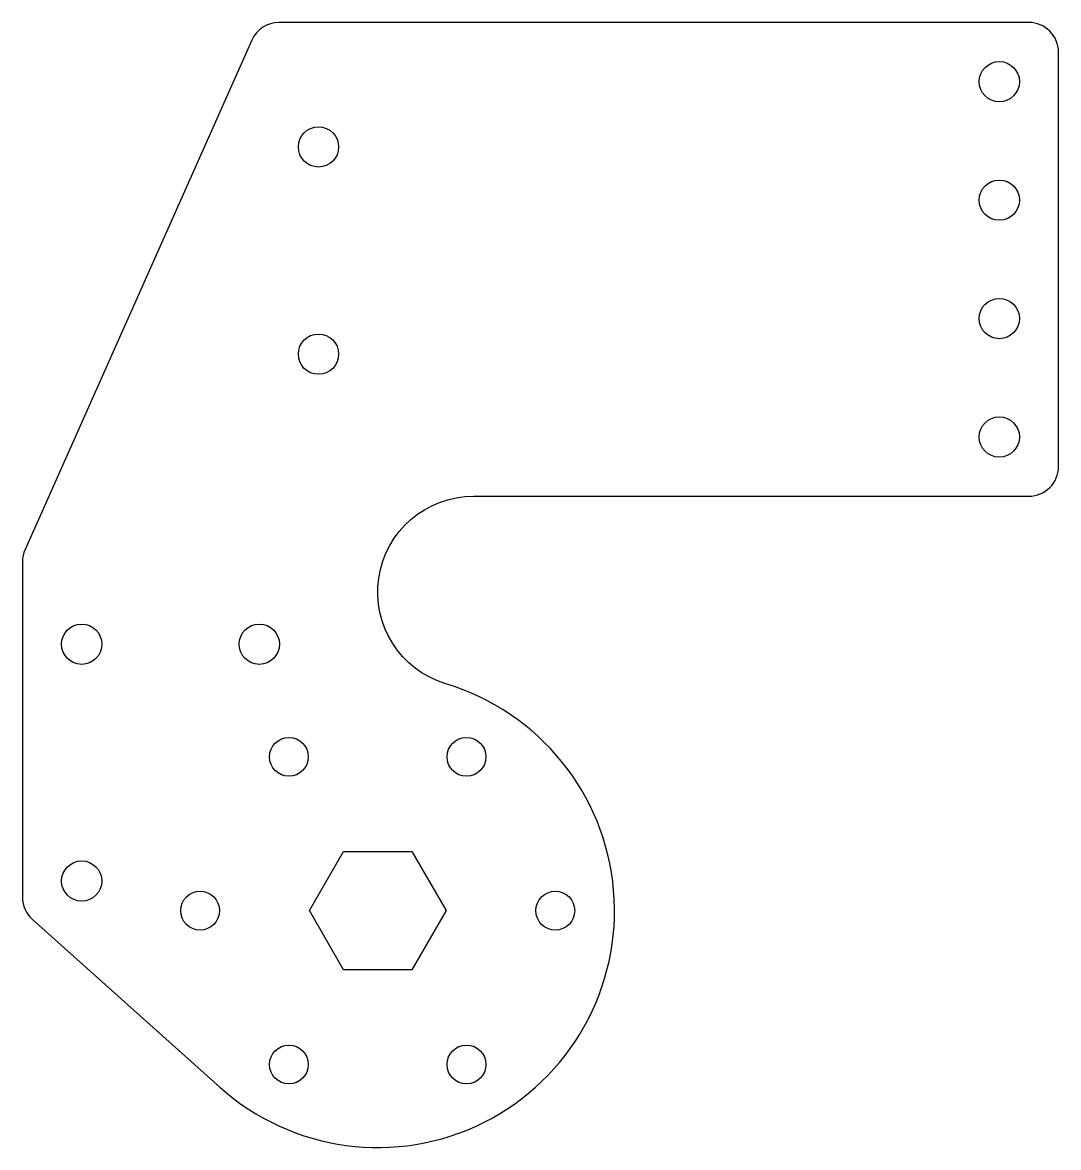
# Model space of a CAD drawing. Header units: inches. Extents: x -0.75 to 3.62, y -0.25 to 4.5.
import ezdxf

# ---------------------------------------------------------------- set-up
doc = ezdxf.new("R2010")
doc.units = ezdxf.units.IN
doc.header["$MEASUREMENT"] = 0

msp = doc.modelspace()

# ---------------------------------------------------------------- linework, layer by layer
msp.add_lwpolyline([(3.625, 4.375, 0.414214), (3.5, 4.5), (0.3329, 4.5, 0.296213), (0.2187, 4.4258), (-0.7392, 2.2743, 0.105104), (-0.75, 2.2234), (-0.75, 0.8059, 0.213422), (-0.7083, 0.7127), (0.0833, 0.0046, 1.246676), (1.0382, 1.7076, -0.863578), (1.1548, 2.5), (3.5, 2.5, 0.414214), (3.625, 2.625)], format="xyb", close=True)
msp.add_lwpolyline([(1.0387, 0.75), (0.8943, 0.5), (0.6057, 0.5), (0.4613, 0.75), (0.6057, 1), (0.8943, 1)], close=True)
for centre, radius in [((3.375, 4.25), 0.085), ((0.5, 3.9747), 0.085), ((3.375, 3.75), 0.085), ((3.375, 3.25), 0.085), ((0.5, 3.0997), 0.085), ((3.375, 2.75), 0.085), ((-0.5, 1.875), 0.085), ((0.25, 1.875), 0.085), ((0.375, 1.3995), 0.082), ((1.125, 1.3995), 0.082), ((-0.5, 0.875), 0.085), ((0, 0.75), 0.082), ((1.5, 0.75), 0.082), ((0.375, 0.1005), 0.082), ((1.125, 0.1005), 0.082)]:
    msp.add_circle(centre, radius)

doc.saveas('drawing.dxf')
